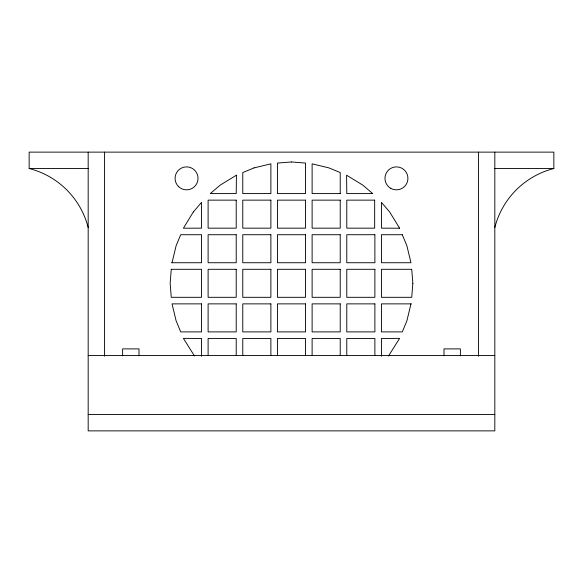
<?xml version="1.0" encoding="UTF-8"?>
<svg xmlns="http://www.w3.org/2000/svg" width="583" height="583" viewBox="0 0 583 583"><rect width="100%" height="100%" fill="white"/><g stroke="black" fill="none" stroke-linecap="round" stroke-linejoin="round"><path stroke-width="0.87" d="M172.036 262.736L176.102 245.807L180.694 234.716L201.55 234.716L201.55 262.736L171.657 262.736M410.964 303.874L406.898 320.796L402.299 331.895L381.45 331.895L381.45 303.874L411.343 303.874M388.489 355.994L399.61 338.388L381.45 338.453L381.45 356.235M494.821 227.552A81.635 81.635 0 0 1 553.85 168.523L553.85 152.127L29.15 152.127L29.15 168.523L88.179 168.523M494.821 168.523L553.85 168.523M88.179 355.448L494.821 355.448M88.179 414.477L494.821 414.477M194.511 355.994L183.39 338.388L201.55 338.453L201.55 356.235M494.821 152.127L494.821 430.873L88.179 430.873L88.179 152.127M478.424 152.127L478.424 356.177M460.388 355.885L460.388 348.889L443.991 348.889L443.991 355.885M374.891 355.63L374.891 338.453L346.783 338.453L346.783 355.63M340.224 355.63L340.224 338.453L312.116 338.453L312.116 355.63M305.558 355.63L305.558 338.453L277.442 338.453L277.442 355.63M270.884 355.63L270.884 338.453L242.776 338.453L242.776 355.63M236.217 355.63L236.217 338.453L208.109 338.453L208.109 355.63M139.002 355.885L139.009 348.889L122.612 348.889L122.619 355.885M104.576 152.127L104.576 356.177M29.15 168.523A81.635 81.635 0 0 1 88.179 227.552M236.414 175.192L236.217 193.578L210.303 193.578L220.177 185.139L236.414 175.192M171.264 269.295L170.163 283.302L171.264 297.315L201.55 297.315L201.55 269.295L171.264 269.295M412.837 283.302L411.736 297.315L381.45 297.315L381.45 269.295L411.736 269.295L412.837 283.302M193.337 211.979L183.39 228.215L201.55 228.157L201.55 202.367L193.337 211.979M254.006 167.904L242.776 172.553L242.776 193.578L270.884 193.578L270.884 163.852L254.006 167.904M291.5 161.965L277.442 163.072L277.442 193.578L305.558 193.578L305.558 163.072L291.5 161.965M340.224 193.578L312.116 193.578L312.116 163.852L328.994 167.904L340.224 172.553L340.224 193.578M372.697 193.578L346.783 193.578L346.586 175.192L362.823 185.139L372.697 193.578M236.217 200.137L208.109 200.137L208.109 228.157L236.217 228.157L236.217 200.137M270.884 200.137L242.776 200.137L242.776 228.157L270.884 228.157L270.884 200.137M305.558 200.137L277.442 200.137L277.442 228.157L305.558 228.157L305.558 200.137M340.224 200.137L312.116 200.137L312.116 228.157L340.224 228.157L340.224 200.137M374.665 200.137L346.783 200.137L346.783 228.157L374.665 228.157L374.665 200.137M236.217 234.716L208.109 234.716L208.109 262.736L236.217 262.736L236.217 234.716M270.884 234.716L242.776 234.716L242.776 262.736L270.884 262.736L270.884 234.716M305.558 234.716L277.442 234.716L277.442 262.736L305.558 262.736L305.558 234.716M340.224 234.716L312.116 234.716L312.116 262.736L340.224 262.736L340.224 234.716M374.891 234.716L346.783 234.716L346.783 262.736L374.891 262.736L374.891 234.716M402.306 234.716L381.45 234.716L381.45 262.736L410.964 262.736L406.898 245.807L402.306 234.716M236.217 269.295L208.109 269.295L208.109 297.315L236.217 297.315L236.217 269.295M270.884 269.295L242.776 269.295L242.776 297.315L270.884 297.315L270.884 269.295M305.558 269.295L277.442 269.295L277.442 297.315L305.558 297.315L305.558 269.295M340.224 269.295L312.116 269.295L312.116 297.315L340.224 297.315L340.224 269.295M374.891 269.295L346.783 269.295L346.783 297.315L374.891 297.315L374.891 269.295M201.55 303.874L172.036 303.874L176.102 320.796L180.701 331.895L201.55 331.895L201.55 303.874M236.217 303.874L208.109 303.874L208.109 331.895L236.217 331.895L236.217 303.874M270.884 303.874L242.776 303.874L242.776 331.895L270.884 331.895L270.884 303.874M305.558 303.874L277.442 303.874L277.442 331.895L305.558 331.895L305.558 303.874M340.224 303.874L312.116 303.874L312.116 331.895L340.224 331.895L340.224 303.874M374.891 303.874L346.783 303.874L346.783 331.895L374.891 331.895L374.891 303.874M399.61 228.215L381.45 228.157L381.45 202.367L389.663 211.979L399.61 228.215M178.442 186.48A11.478 11.478 0 0 0 197.644 181.335A11.478 11.478 0 0 0 183.587 167.277A11.478 11.478 0 0 0 178.442 186.48M390.705 188.302A11.478 11.478 0 0 0 407.918 178.362A11.478 11.478 0 0 0 390.705 168.421A11.478 11.478 0 0 0 390.705 188.302"/></g></svg>
